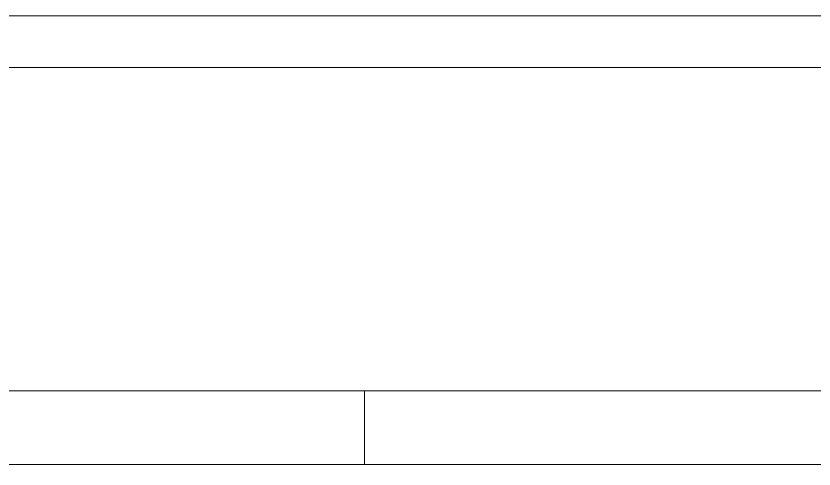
# Model space of a CAD drawing. Header units: millimetres. Extents: x -310 to 171125, y -3027 to 55843.
# Drawn here: x 130569 to 135985, y 52765 to 55843 of the extents above; entities that cross this region are included whole.
import ezdxf

# ---------------------------------------------------------------- set-up
doc = ezdxf.new("R2010")
doc.units = ezdxf.units.MM
doc.header["$MEASUREMENT"] = 0
doc.set_wipeout_variables(frame=1)
doc.linetypes.add('Wipeout_Contour', pattern=[1000, 0, -1000])
doc.layers.add('2D Drafting - General_Pen_No__1', color=7, linetype='Continuous', lineweight=13)
doc.layers.add('Structural - Bearing', color=7, linetype='Continuous')
doc.layers.add('Structural - Bearing_Pen_No__61', color=7, linetype='Continuous', lineweight=20, true_color=0x6a6a6a)
doc.layers.add('Structural - Bearing_Pen_No__82', color=7, linetype='Continuous', lineweight=20, true_color=0xaaaaaa)

msp = doc.modelspace()

# ---------------------------------------------------------------- wipeouts: each hides what was drawn before it
at = {"color": 254, "linetype": 'Wipeout_Contour', "lineweight": 0, "ltscale": 581377.614989}
msp.add_wipeout([(132935.2, 52695.6), (137735.2, 52695.6), (137735.2, 53295.6), (132935.2, 53295.6)], dxfattribs=at).dxf.layer = 'Structural - Bearing'

# ---------------------------------------------------------------- next in the draw order: linework, layer by layer
at = {"layer": '2D Drafting - General_Pen_No__1', "color": 7, "linetype": 'Continuous', "lineweight": 13, "flags": 128}
for points in [[(87895.2, -3027.2), (171125.2, -3027.2), (171125.2, 55842.8), (87895.2, 55842.8)], [(170775.2, 55492.8), (89295.2, 55492.8), (89295.2, -2677.2), (170775.2, -2677.2)]]:
    msp.add_lwpolyline(points, close=True, dxfattribs=at)
at = {"layer": 'Structural - Bearing_Pen_No__61', "color": 251, "linetype": 'Continuous', "lineweight": 20, "true_color": 0x6a6a6a}
msp.add_lwpolyline([(127004.2, 52795.6), (137735.2, 52795.6)], dxfattribs=at)
at = {"layer": 'Structural - Bearing_Pen_No__82', "color": 253, "linetype": 'Continuous', "lineweight": 20, "true_color": 0xaaaaaa}
for p, q in [((127004.2, 53295.6), (137735.2, 53295.6)), ((132935.2, 52795.6), (132935.2, 53295.6))]:
    msp.add_line(p, q, dxfattribs=at)

doc.saveas('drawing.dxf')
